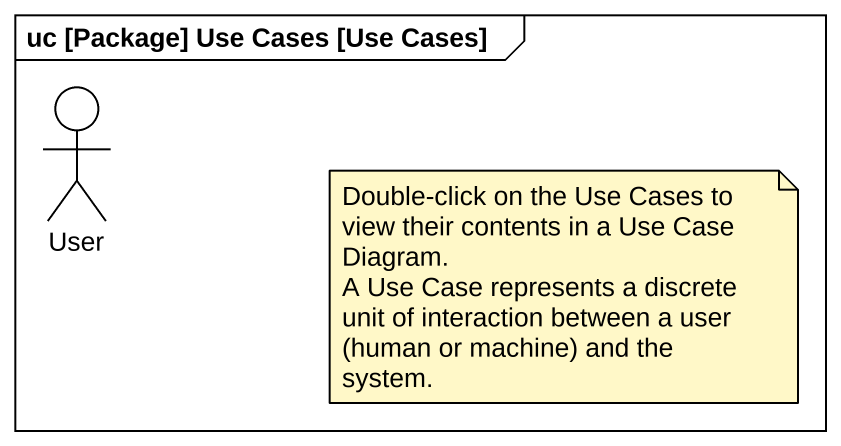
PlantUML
@startuml
mainframe uc [Package] Use Cases [Use Cases]
actor User
note as N1
  Double-click on the Use Cases to view their contents in a Use Case Diagram.
  A Use Case represents a discrete unit of interaction between a user (human or machine) and the system.
end note
@enduml
